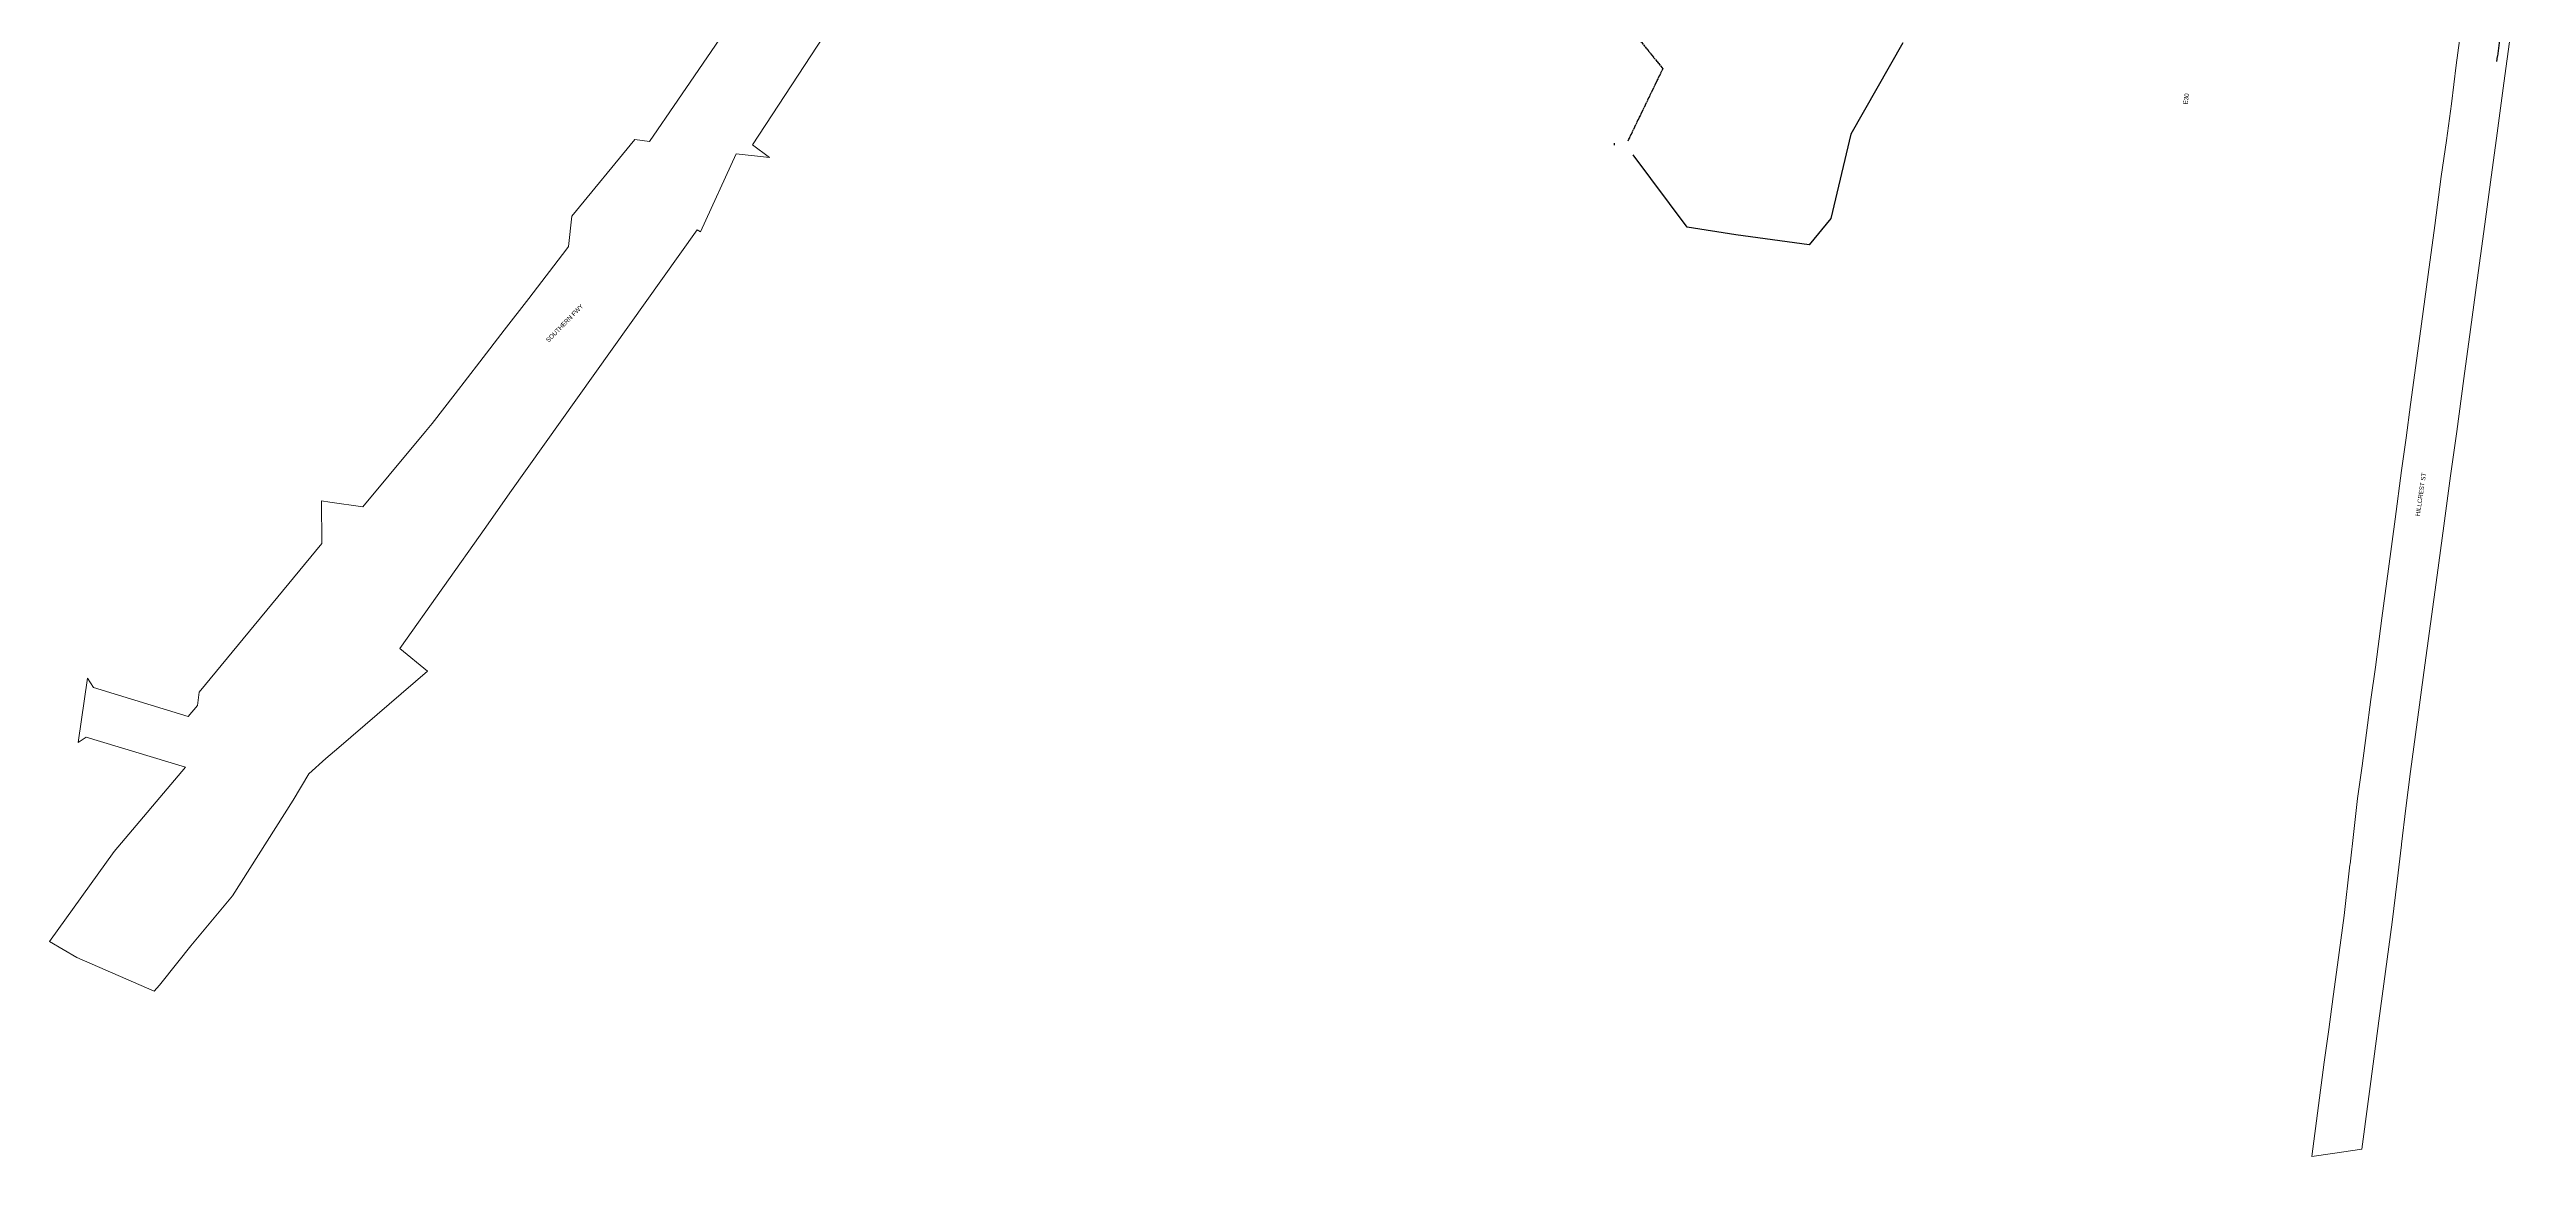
# Model space of a CAD drawing. Header units: metres. Extents: x 304132 to 306101, y 6188673 to 6190119.
# Drawn here: x 304132 to 305136, y 6188673 to 6189121 of the extents above; entities that cross this region are included whole.
import ezdxf

# ---------------------------------------------------------------- set-up
doc = ezdxf.new("R2010")
doc.units = ezdxf.units.M
doc.linetypes.add('Cable Exist OH', pattern=[1, 1, 0])
doc.layers.add('Cadastre Roads_SP_EXT', color=9, linetype='Continuous', lineweight=5)
for name, color, linetype in [('Mains_HV_EXT', 7, 'Continuous'), ('Mains_LV_EXT', 7, 'Continuous'), ('Mains_TR_EXT', 7, 'Continuous')]:
    doc.layers.add(name, color=color, linetype=linetype)
doc.styles.get("Standard").update_dxf_attribs({"font": 'arial.ttf'})
doc.linetypes.add('Cable P UG', pattern='A,6,-0.5,["P",Standard,S=1.7,R=0,X=0.5,Y=-1],-2.9', length=9.4)

msp = doc.modelspace()

# ---------------------------------------------------------------- linework, layer by layer
at = {"layer": 'Cadastre Roads_SP_EXT', "linetype": 'Continuous'}
for points in [[(304410.7, 6189135.5), (304387, 6189100.8), (304375.5, 6189084), (304369.6, 6189084.9), (304344, 6189053.8), (304342.7, 6189041.5), (304342, 6189040.6), (304326.5, 6189020.4), (304316.6, 6189007.6), (304306.7, 6188994.7), (304296.7, 6188981.8), (304287.4, 6188969.8), (304284.7, 6188966.5), (304270, 6188948.8), (304259.3, 6188936), (304245.9, 6188937.9), (304242.5, 6188938.4), (304242.6, 6188921.1), (304192.9, 6188860.8), (304192.2, 6188855.4), (304188.5, 6188851), (304150, 6188862.7), (304147.6, 6188866.6), (304143.8, 6188840.5), (304147.1, 6188842.6), (304187.3, 6188830.4), (304158.4, 6188796.3), (304132.2, 6188759.8), (304143.3, 6188753.3), (304174.7, 6188739.7), (304176.8, 6188742.1), (304184.2, 6188751.4), (304189.5, 6188758), (304206.4, 6188778.3), (304231, 6188817.1), (304237.4, 6188827.7), (304244.3, 6188834), (304249.5, 6188838.5), (304285.5, 6188869.4), (304274.2, 6188878.6), (304309.1, 6188927.7), (304318.9, 6188941.7), (304394.8, 6189048.3), (304396.2, 6189047.5), (304410.6, 6189079.1), (304424.2, 6189077.6), (304417.3, 6189082.7), (304448.9, 6189130.9)], [(305110, 6189130), (305108, 6189115), (305106.1, 6189099.4), (305104, 6189084.5), (305101.9, 6189069.9), (305099.3, 6189050), (305096.6, 6189030.1), (305093.9, 6189010.1), (305091.2, 6188990.3), (305089.5, 6188977.4), (305087.7, 6188964), (305085.8, 6188950.7), (305083.2, 6188931), (305080.5, 6188910.8), (305077.8, 6188890.8), (305075.2, 6188871), (305073.4, 6188857.9), (305071.6, 6188844.4), (305069.8, 6188831), (305068, 6188817.8), (305066.5, 6188804.4), (305065, 6188791.1), (305064.9, 6188790.9), (305062.5, 6188770.3), (305059.8, 6188750.4), (305058.1, 6188737.5), (305056.3, 6188724.1), (305054.5, 6188710.9), (305049.4, 6188672.7), (305057.8, 6188673.9), (305069.7, 6188675.6), (305074.8, 6188714.3), (305076.6, 6188727.7), (305079.3, 6188747.7), (305082, 6188767.6), (305084, 6188784.2), (305085.8, 6188799), (305085.8, 6188799.2), (305087.5, 6188813.9), (305089.5, 6188828.7), (305092.2, 6188848.7), (305094.9, 6188868.8), (305097.6, 6188888.5), (305100.3, 6188908.3), (305103, 6188928.3), (305105.7, 6188948.5), (305108.2, 6188966.5), (305111.1, 6188988), (305113.8, 6189007.8), (305116.5, 6189027.8), (305119.2, 6189047.6), (305121.9, 6189067.6), (305124.6, 6189087.5), (305127.3, 6189107.7), (305130, 6189127.4)]]:
    msp.add_lwpolyline(points, dxfattribs=at)
at = {"layer": 'Mains_HV_EXT', "linetype": 'Cable Exist OH'}
msp.add_lwpolyline([(305124.5, 6189116.5), (305128.5, 6189146), (305132.5, 6189175.7), (305136.5, 6189212.2)], dxfattribs=at)
at = {"layer": 'Mains_HV_EXT', "linetype": 'Cable P UG'}
msp.add_lwpolyline([(304883.6, 6189124.1), (304862.6, 6189087.1), (304854.5, 6189052.8), (304845.7, 6189042.2), (304815.9, 6189046.3), (304796.2, 6189049.4), (304774.3, 6189078.6)], dxfattribs=at)
at = {"layer": 'Mains_TR_EXT', "linetype": 'Cable Exist OH'}
for points in [[(304850.6, 6189435.7), (304784.4, 6189393.2), (304763.4, 6189365.9), (304747.1, 6189248.6), (304736.9, 6189174.6), (304786.3, 6189113.6), (304772.1, 6189084.2)], [(304766.7, 6189082.6), (304766.7, 6189083.4)]]:
    msp.add_lwpolyline(points, dxfattribs=at)

# ---------------------------------------------------------------- texts
at = {"layer": 'Cadastre Roads_SP_EXT'}
for s, rotation, p in [('SOUTHERN FWY', 45.808, (304334.6, 6189002.5)), ('HILLCREST ST', 81.5501, (305093.2, 6188932.1))]:
    msp.add_text(s, height=1.8, rotation=rotation, dxfattribs=at).set_placement(p)
at = {"layer": 'Mains_LV_EXT'}
msp.add_text('E30', height=1.8, rotation=80.8607, dxfattribs=at).set_placement((304999, 6189099))

doc.saveas('drawing.dxf')
